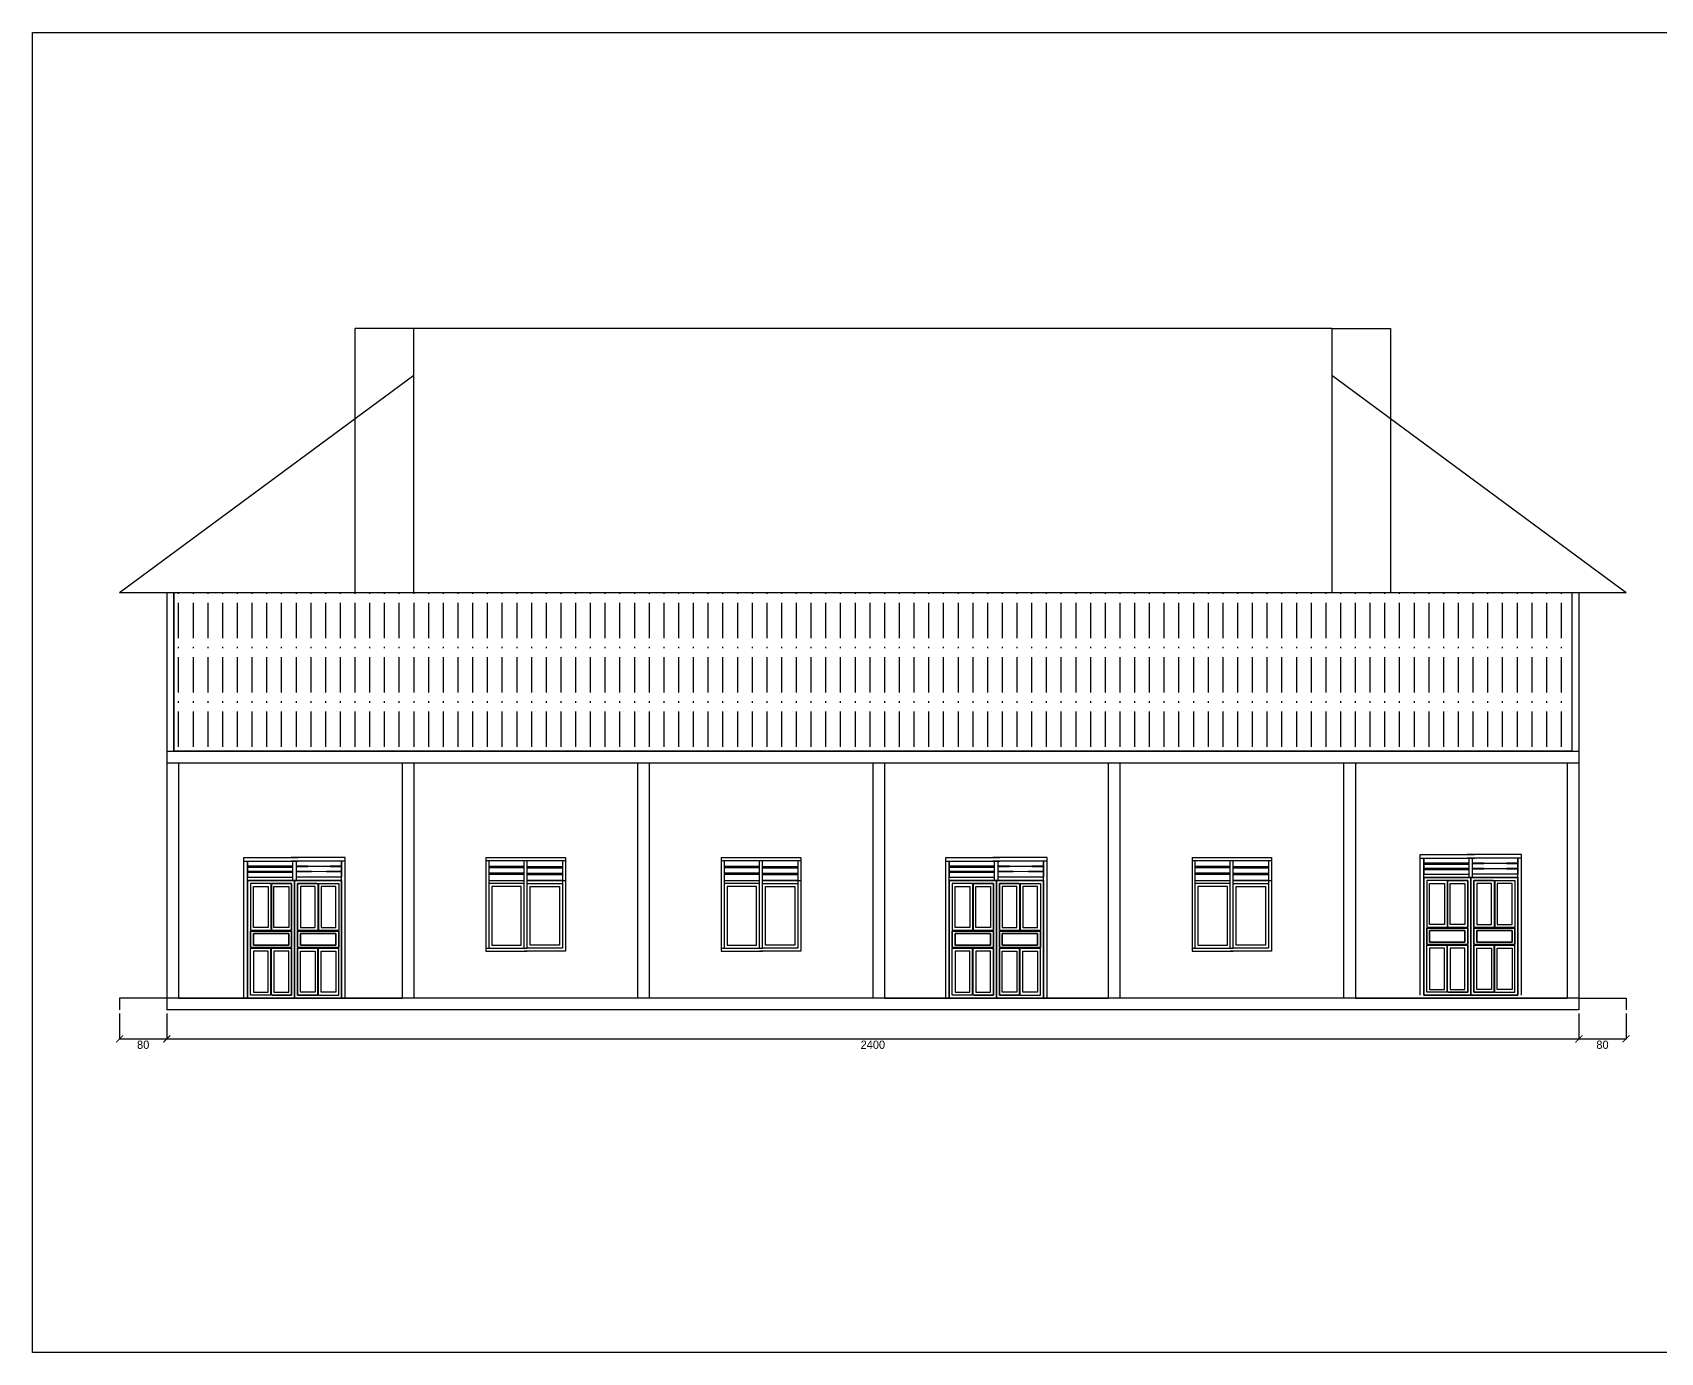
# Model space of a CAD drawing. Header units: inches. Extents: x -108 to 13185, y -10150 to 372.
# Drawn here: x 8002 to 10768, y -7412 to -5168 of the extents above; entities that cross this region are included whole.
import ezdxf

# ---------------------------------------------------------------- set-up
doc = ezdxf.new("R2010")
doc.units = ezdxf.units.IN
doc.header["$MEASUREMENT"] = 0
doc.header["$PDMODE"] = 3
doc.dimstyles.get("Standard").update_dxf_attribs({"dimtxt": 14, "dimasz": 12, "dimexe": 0.18, "dimexo": 6, "dimgap": 3, "dimtad": 2, "dimtih": 1, "dimtoh": 1, "dimdec": 0, "dimzin": 0, "dimdsep": 46, "dimtxsty": 'Standard', "dimblk": 'ARCHTICK', "dimcen": 0.09, "dimadec": 0, "dimazin": 0, "dimtfac": 1, "dimtdec": 0, "dimtofl": 0, "dimtmove": 0, "dimatfit": 3, "dimfxl": 1, "dimtolj": 1, "dimtzin": 0, "dimarcsym": 0})

# ---------------------------------------------------------------- blocks, each defined once
blk = doc.blocks.new('_ArchTick')
at = {"color": 0, "linetype": 'ByBlock', "const_width": 0.15}
blk.add_lwpolyline([(-0.5, -0.5), (0.5, 0.5)], dxfattribs=at)
blk = doc.blocks.new('*D31')
at = {"color": 0, "lineweight": -2}
for p, q in [((8149.7, -6835.7), (8149.7, -6879.1)), ((8229.7, -6835.7), (8229.7, -6879.1)), ((8149.7, -6878.9), (8229.7, -6878.9))]:
    blk.add_line(p, q, dxfattribs=at)
at = {"layer": 'Defpoints', "color": 0}
for p in [(8149.7, -6829.7), (8229.7, -6829.7), (8229.7, -6878.9)]:
    blk.add_point(p, dxfattribs=at)
at = {"color": 0, "lineweight": -2, "xscale": 12, "yscale": 12, "zscale": 12, "rotation": 180}
blk.add_blockref('_ArchTick', (8149.7, -6878.9), dxfattribs=at)
at = {"color": 0, "lineweight": -2, "xscale": 12, "yscale": 12, "zscale": 12}
blk.add_blockref('_ArchTick', (8229.7, -6878.9), dxfattribs=at)
at = {"color": 0, "insert": (8189.7, -6888.9), "char_height": 14, "attachment_point": 5}
blk.add_mtext('\\A1;80', dxfattribs=at)
blk = doc.blocks.new('*D32')
at = {"color": 0, "lineweight": -2}
for p, q in [((8229.7, -6835.7), (8229.7, -6879.1)), ((10629.7, -6835.7), (10629.7, -6879.1)), ((8229.7, -6878.9), (10629.7, -6878.9))]:
    blk.add_line(p, q, dxfattribs=at)
at = {"layer": 'Defpoints', "color": 0}
for p in [(8229.7, -6829.7), (10629.7, -6829.7), (10629.7, -6878.9)]:
    blk.add_point(p, dxfattribs=at)
at = {"color": 0, "lineweight": -2, "xscale": 12, "yscale": 12, "zscale": 12, "rotation": 180}
blk.add_blockref('_ArchTick', (8229.7, -6878.9), dxfattribs=at)
at = {"color": 0, "lineweight": -2, "xscale": 12, "yscale": 12, "zscale": 12}
blk.add_blockref('_ArchTick', (10629.7, -6878.9), dxfattribs=at)
at = {"color": 0, "insert": (9429.7, -6888.9), "char_height": 14, "attachment_point": 5}
blk.add_mtext('\\A1;2400', dxfattribs=at)
blk = doc.blocks.new('*D33')
at = {"color": 0, "lineweight": -2}
for p, q in [((10629.7, -6835.7), (10629.7, -6879.1)), ((10709.7, -6835.7), (10709.7, -6879.1)), ((10629.7, -6878.9), (10709.7, -6878.9))]:
    blk.add_line(p, q, dxfattribs=at)
at = {"layer": 'Defpoints', "color": 0}
for p in [(10629.7, -6829.7), (10709.7, -6829.7), (10709.7, -6878.9)]:
    blk.add_point(p, dxfattribs=at)
at = {"color": 0, "lineweight": -2, "xscale": 12, "yscale": 12, "zscale": 12, "rotation": 180}
blk.add_blockref('_ArchTick', (10629.7, -6878.9), dxfattribs=at)
at = {"color": 0, "lineweight": -2, "xscale": 12, "yscale": 12, "zscale": 12}
blk.add_blockref('_ArchTick', (10709.7, -6878.9), dxfattribs=at)
at = {"color": 0, "insert": (10669.7, -6888.9), "char_height": 14, "attachment_point": 5}
blk.add_mtext('\\A1;80', dxfattribs=at)

msp = doc.modelspace()

# ---------------------------------------------------------------- hatches: boundary and pattern name
h = msp.add_hatch()
h.set_pattern_fill('ACAD_ISO10W100', color=256, scale=5, angle=90, style=0)
h.set_pattern_definition([(90, (0, 0), (-25, 2e-15), [60, -15, 2.5, -15])])
h.paths.add_polyline_path([(8241.7, -6120), (10617.7, -6120), (10617.7, -6389.7), (8241.7, -6389.7)])

# ---------------------------------------------------------------- linework, layer by layer
for p, q in [((8001.7, -5168.3), (11803.8, -5168.3)), ((8001.7, -7411.9), (8001.7, -5168.3)), ((10209.7, -5671.5), (8549.7, -5671.5)), ((8549.7, -6120), (8549.7, -5671.5)), ((8649.7, -6120), (8649.7, -5671.5)), ((10209.7, -5671.5), (10209.7, -6120)), ((10209.7, -5671.5), (10309.7, -5671.5)), ((10309.7, -5671.5), (10309.7, -6120)), ((8149.7, -6120), (8649.7, -5750.9)), ((10209.7, -5750.9), (10709.7, -6120)), ((8149.7, -6120), (10709.7, -6120)), ((8229.7, -6120), (8229.7, -6156.3)), ((8229.7, -6120), (8229.7, -6389.7)), ((8241.7, -6120), (8241.7, -6389.7)), ((10617.7, -6120), (10617.7, -6389.7)), ((10629.7, -6120), (10629.7, -6168.3)), ((10629.7, -6120), (10629.7, -6389.7)), ((10629.7, -6120), (10629.7, -6156.3)), ((10629.7, -6120), (10629.7, -6389.7)), ((8241.7, -6389.7), (8241.7, -6160.2)), ((8229.7, -6389.7), (10629.7, -6389.7)), ((8229.7, -6389.7), (8229.7, -6409.7)), ((10629.7, -6389.7), (10629.7, -6409.7)), ((8229.7, -6409.7), (10629.7, -6409.7)), ((8229.7, -6409.7), (8229.7, -6809.7)), ((8249.7, -6409.7), (8249.7, -6809.7)), ((8629.7, -6409.7), (8629.7, -6809.7)), ((8649.7, -6409.7), (8649.7, -6809.7)), ((9029.7, -6409.7), (9029.7, -6809.7)), ((9049.7, -6409.7), (9049.7, -6809.7)), ((9429.7, -6409.7), (9429.7, -6809.7)), ((9449.7, -6409.7), (9449.7, -6809.7)), ((9829.7, -6409.7), (9829.7, -6809.7)), ((9849.7, -6409.7), (9849.7, -6809.7)), ((10229.7, -6409.7), (10229.7, -6809.7)), ((10249.7, -6409.7), (10249.7, -6809.7)), ((10609.7, -6409.7), (10609.7, -6809.7)), ((10629.7, -6409.7), (10629.7, -6809.7)), ((10629.7, -6409.7), (10629.7, -6809.7)), ((8361, -6809.7), (8361, -6570.7)), ((8361, -6570.7), (8453, -6570.7)), ((8361, -6576.7), (8453, -6576.7)), ((8367, -6609.7), (8367, -6576.7)), ((8367, -6576.7), (8367, -6603.7)), ((8533, -6570.7), (8441, -6570.7)), ((8533, -6576.7), (8441, -6576.7)), ((8444, -6609.7), (8444, -6576.7)), ((8450, -6609.7), (8450, -6576.7)), ((8527, -6609.7), (8527, -6576.7)), ((8527, -6576.7), (8527, -6603.7)), ((8533, -6809.7), (8533, -6570.7)), ((8772.2, -6570.7), (8772.2, -6729.7)), ((8772.2, -6570.7), (8907.2, -6570.7)), ((8772.2, -6575.7), (8907.2, -6575.7)), ((8777.2, -6575.7), (8777.2, -6724.7)), ((8777.2, -6575.7), (8777.2, -6609.7)), ((8837.2, -6609.7), (8837.2, -6575.7)), ((8842.2, -6609.7), (8842.2, -6575.7)), ((8842.2, -6609.7), (8842.2, -6575.7)), ((8902.2, -6575.7), (8902.2, -6724.7)), ((8902.2, -6575.7), (8902.2, -6609.7)), ((8907.2, -6570.7), (8907.2, -6729.7)), ((8907.2, -6570.7), (8907.2, -6729.7)), ((9172.2, -6570.7), (9172.2, -6729.7)), ((9172.2, -6570.7), (9307.2, -6570.7)), ((9172.2, -6575.7), (9307.2, -6575.7)), ((9177.2, -6575.7), (9177.2, -6724.7)), ((9177.2, -6575.7), (9177.2, -6609.7)), ((9237.2, -6609.7), (9237.2, -6575.7)), ((9242.2, -6609.7), (9242.2, -6575.7)), ((9242.2, -6609.7), (9242.2, -6575.7)), ((9302.2, -6575.7), (9302.2, -6724.7)), ((9302.2, -6575.7), (9302.2, -6609.7)), ((9307.2, -6570.7), (9307.2, -6729.7)), ((9307.2, -6570.7), (9307.2, -6729.7)), ((9553.7, -6809.7), (9553.7, -6570.7)), ((9553.7, -6570.7), (9645.7, -6570.7)), ((9553.7, -6576.7), (9645.7, -6576.7)), ((9559.7, -6609.7), (9559.7, -6576.7)), ((9559.7, -6576.7), (9559.7, -6603.7)), ((9725.7, -6570.7), (9633.7, -6570.7)), ((9725.7, -6576.7), (9633.7, -6576.7)), ((9636.7, -6609.7), (9636.7, -6576.7)), ((9642.7, -6609.7), (9642.7, -6576.7)), ((9719.7, -6609.7), (9719.7, -6576.7)), ((9719.7, -6576.7), (9719.7, -6603.7)), ((9725.7, -6809.7), (9725.7, -6570.7)), ((9972.2, -6570.7), (9972.2, -6729.7)), ((9972.2, -6570.7), (10107.2, -6570.7)), ((9972.2, -6575.7), (10107.2, -6575.7)), ((9977.2, -6575.7), (9977.2, -6724.7)), ((9977.2, -6575.7), (9977.2, -6609.7)), ((10037.2, -6609.7), (10037.2, -6575.7)), ((10042.2, -6609.7), (10042.2, -6575.7)), ((10042.2, -6609.7), (10042.2, -6575.7)), ((10102.2, -6575.7), (10102.2, -6724.7)), ((10102.2, -6575.7), (10102.2, -6609.7)), ((10107.2, -6570.7), (10107.2, -6729.7)), ((10107.2, -6570.7), (10107.2, -6729.7)), ((10360, -6804.7), (10360, -6565.7)), ((10360, -6565.7), (10452, -6565.7)), ((10360, -6571.7), (10452, -6571.7)), ((10366, -6604.7), (10366, -6571.7)), ((10366, -6571.7), (10366, -6598.7)), ((10366, -6579.7), (10443, -6579.7)), ((10366, -6581.7), (10443, -6581.7)), ((10532, -6565.7), (10440, -6565.7)), ((10532, -6571.7), (10440, -6571.7)), ((10443, -6604.7), (10443, -6571.7)), ((10449, -6604.7), (10449, -6571.7)), ((10526, -6579.7), (10449, -6581.7)), ((10526, -6581.7), (10449, -6579.7)), ((10526, -6604.7), (10526, -6571.7)), ((10526, -6571.7), (10526, -6598.7)), ((10532, -6804.7), (10532, -6565.7)), ((8367, -6584.7), (8444, -6584.7)), ((8367, -6586.7), (8444, -6586.7)), ((8367, -6593.7), (8444, -6593.7)), ((8367, -6595.7), (8444, -6595.7)), ((8367, -6603.7), (8444, -6603.7)), ((8447, -6609.7), (8367, -6609.7)), ((8367, -6609.7), (8367, -6809.7)), ((8367, -6609.7), (8447, -6609.7)), ((8367, -6809.7), (8367, -6609.7)), ((8367, -6809.7), (8367, -6609.7)), ((8367, -6609.7), (8367, -6809.7)), ((8367, -6609.7), (8447, -6609.7)), ((8367, -6809.7), (8367, -6609.7)), ((8447, -6809.7), (8447, -6609.7)), ((8447, -6609.7), (8447, -6809.7)), ((8447, -6609.7), (8447, -6809.7)), ((8447, -6809.7), (8447, -6609.7)), ((8447, -6609.7), (8447, -6809.7)), ((8447, -6609.7), (8453, -6609.7)), ((8447, -6809.7), (8447, -6609.7)), ((8447, -6609.7), (8447, -6809.7)), ((8447, -6609.7), (8447, -6809.7)), ((8447, -6809.7), (8447, -6609.7)), ((8447, -6609.7), (8447, -6809.7)), ((8527, -6609.7), (8447, -6609.7)), ((8527, -6584.7), (8450, -6586.7)), ((8527, -6586.7), (8450, -6584.7)), ((8527, -6593.7), (8450, -6595.7)), ((8527, -6595.7), (8450, -6593.7)), ((8527, -6603.7), (8450, -6603.7)), ((8527, -6609.7), (8527, -6809.7)), ((8527, -6809.7), (8527, -6609.7)), ((8527, -6809.7), (8527, -6609.7)), ((8527, -6609.7), (8527, -6809.7)), ((8527, -6809.7), (8527, -6609.7)), ((8837.2, -6586), (8777.2, -6586)), ((8837.2, -6588), (8777.2, -6588)), ((8837.2, -6597.3), (8777.2, -6597.3)), ((8837.2, -6599.3), (8777.2, -6599.3)), ((8777.2, -6609.7), (8837.2, -6609.7)), ((8837.2, -6724.7), (8837.2, -6609.7)), ((8842.2, -6586), (8902.2, -6586)), ((8842.2, -6588), (8902.2, -6588)), ((8842.2, -6597.3), (8902.2, -6597.3)), ((8842.2, -6599.3), (8902.2, -6599.3)), ((8842.2, -6724.7), (8842.2, -6609.7)), ((8842.2, -6609.7), (8907.2, -6609.7)), ((8842.2, -6724.7), (8842.2, -6609.7)), ((8902.2, -6609.7), (8842.2, -6609.7)), ((9237.2, -6586), (9177.2, -6586)), ((9237.2, -6588), (9177.2, -6588)), ((9237.2, -6597.3), (9177.2, -6597.3)), ((9237.2, -6599.3), (9177.2, -6599.3)), ((9177.2, -6609.7), (9237.2, -6609.7)), ((9237.2, -6724.7), (9237.2, -6609.7)), ((9242.2, -6586), (9302.2, -6586)), ((9242.2, -6588), (9302.2, -6588)), ((9242.2, -6597.3), (9302.2, -6597.3)), ((9242.2, -6599.3), (9302.2, -6599.3)), ((9242.2, -6724.7), (9242.2, -6609.7)), ((9242.2, -6609.7), (9307.2, -6609.7)), ((9242.2, -6724.7), (9242.2, -6609.7)), ((9302.2, -6609.7), (9242.2, -6609.7)), ((9559.7, -6584.7), (9636.7, -6584.7)), ((9559.7, -6586.7), (9636.7, -6586.7)), ((9559.7, -6593.7), (9636.7, -6593.7)), ((9559.7, -6595.7), (9636.7, -6595.7)), ((9559.7, -6603.7), (9636.7, -6603.7)), ((9639.7, -6609.7), (9559.7, -6609.7)), ((9559.7, -6609.7), (9559.7, -6809.7)), ((9559.7, -6609.7), (9639.7, -6609.7)), ((9559.7, -6809.7), (9559.7, -6609.7)), ((9559.7, -6809.7), (9559.7, -6609.7)), ((9559.7, -6609.7), (9559.7, -6809.7)), ((9559.7, -6609.7), (9639.7, -6609.7)), ((9559.7, -6809.7), (9559.7, -6609.7)), ((9639.7, -6809.7), (9639.7, -6609.7)), ((9639.7, -6609.7), (9639.7, -6809.7)), ((9639.7, -6609.7), (9639.7, -6809.7)), ((9639.7, -6809.7), (9639.7, -6609.7)), ((9639.7, -6609.7), (9639.7, -6809.7)), ((9639.7, -6609.7), (9645.7, -6609.7)), ((9639.7, -6809.7), (9639.7, -6609.7)), ((9639.7, -6609.7), (9639.7, -6809.7)), ((9639.7, -6609.7), (9639.7, -6809.7)), ((9639.7, -6809.7), (9639.7, -6609.7)), ((9639.7, -6609.7), (9639.7, -6809.7)), ((9719.7, -6609.7), (9639.7, -6609.7)), ((9719.7, -6584.7), (9642.7, -6586.7)), ((9719.7, -6586.7), (9642.7, -6584.7)), ((9719.7, -6593.7), (9642.7, -6595.7)), ((9719.7, -6595.7), (9642.7, -6593.7)), ((9719.7, -6603.7), (9642.7, -6603.7)), ((9719.7, -6609.7), (9719.7, -6809.7)), ((9719.7, -6809.7), (9719.7, -6609.7)), ((9719.7, -6809.7), (9719.7, -6609.7)), ((9719.7, -6609.7), (9719.7, -6809.7)), ((9719.7, -6809.7), (9719.7, -6609.7)), ((10037.2, -6586), (9977.2, -6586)), ((10037.2, -6588), (9977.2, -6588)), ((10037.2, -6597.3), (9977.2, -6597.3)), ((10037.2, -6599.3), (9977.2, -6599.3)), ((9977.2, -6609.7), (10037.2, -6609.7)), ((10037.2, -6724.7), (10037.2, -6609.7)), ((10042.2, -6586), (10102.2, -6586)), ((10042.2, -6588), (10102.2, -6588)), ((10042.2, -6597.3), (10102.2, -6597.3)), ((10042.2, -6599.3), (10102.2, -6599.3)), ((10042.2, -6724.7), (10042.2, -6609.7)), ((10042.2, -6609.7), (10107.2, -6609.7)), ((10042.2, -6724.7), (10042.2, -6609.7)), ((10102.2, -6609.7), (10042.2, -6609.7)), ((10366, -6588.7), (10443, -6588.7)), ((10366, -6590.7), (10443, -6590.7)), ((10366, -6598.7), (10443, -6598.7)), ((10446, -6604.7), (10366, -6604.7)), ((10366, -6604.7), (10366, -6804.7)), ((10366, -6604.7), (10446, -6604.7)), ((10366, -6804.7), (10366, -6604.7)), ((10366, -6804.7), (10366, -6604.7)), ((10366, -6604.7), (10366, -6804.7)), ((10366, -6604.7), (10446, -6604.7)), ((10366, -6804.7), (10366, -6604.7)), ((10405.5, -6609.7), (10371, -6609.7)), ((10371, -6609.7), (10371, -6689.7)), ((10405.5, -6609.7), (10405.5, -6689.7)), ((10441, -6609.7), (10406.5, -6609.7)), ((10406.5, -6609.7), (10406.5, -6689.7)), ((10408, -6609.7), (10441, -6609.7)), ((10441, -6609.7), (10441, -6689.7)), ((10441, -6689.7), (10441, -6609.7)), ((10446, -6804.7), (10446, -6604.7)), ((10446, -6604.7), (10446, -6804.7)), ((10446, -6604.7), (10446, -6804.7)), ((10446, -6804.7), (10446, -6604.7)), ((10446, -6604.7), (10446, -6804.7)), ((10446, -6604.7), (10452, -6604.7)), ((10446, -6804.7), (10446, -6604.7)), ((10446, -6604.7), (10446, -6804.7)), ((10446, -6604.7), (10446, -6804.7)), ((10446, -6804.7), (10446, -6604.7)), ((10446, -6604.7), (10446, -6804.7)), ((10526, -6604.7), (10446, -6604.7)), ((10526, -6588.7), (10449, -6590.7)), ((10526, -6590.7), (10449, -6588.7)), ((10526, -6598.7), (10449, -6598.7)), ((10484, -6609.7), (10451, -6609.7)), ((10451, -6609.7), (10451, -6689.7)), ((10451, -6689.7), (10451, -6609.7)), ((10451, -6609.7), (10485.5, -6609.7)), ((10485.5, -6609.7), (10485.5, -6689.7)), ((10486.5, -6609.7), (10521, -6609.7)), ((10486.5, -6609.7), (10486.5, -6689.7)), ((10521, -6609.7), (10521, -6689.7)), ((10526, -6604.7), (10526, -6804.7)), ((10526, -6804.7), (10526, -6604.7)), ((10526, -6804.7), (10526, -6604.7)), ((10526, -6604.7), (10526, -6804.7)), ((10526, -6804.7), (10526, -6604.7)), ((8406.5, -6614.7), (8372, -6614.7)), ((8372, -6614.7), (8372, -6694.7)), ((8406.5, -6614.7), (8406.5, -6694.7)), ((8442, -6614.7), (8407.5, -6614.7)), ((8407.5, -6614.7), (8407.5, -6694.7)), ((8409, -6614.7), (8442, -6614.7)), ((8442, -6614.7), (8442, -6694.7)), ((8442, -6694.7), (8442, -6614.7)), ((8485, -6614.7), (8452, -6614.7)), ((8452, -6614.7), (8452, -6694.7)), ((8452, -6694.7), (8452, -6614.7)), ((8452, -6614.7), (8486.5, -6614.7)), ((8486.5, -6614.7), (8486.5, -6694.7)), ((8487.5, -6614.7), (8522, -6614.7)), ((8487.5, -6614.7), (8487.5, -6694.7)), ((8522, -6614.7), (8522, -6694.7)), ((8837.2, -6614.7), (8777.2, -6614.7)), ((8837.2, -6724.7), (8837.2, -6614.7)), ((8842.2, -6724.7), (8842.2, -6614.7)), ((8842.2, -6614.7), (8902.2, -6614.7)), ((9237.2, -6614.7), (9177.2, -6614.7)), ((9237.2, -6724.7), (9237.2, -6614.7)), ((9242.2, -6724.7), (9242.2, -6614.7)), ((9242.2, -6614.7), (9302.2, -6614.7)), ((9599.2, -6614.7), (9564.7, -6614.7)), ((9564.7, -6614.7), (9564.7, -6694.7)), ((9599.2, -6614.7), (9599.2, -6694.7)), ((9634.7, -6614.7), (9600.2, -6614.7)), ((9600.2, -6614.7), (9600.2, -6694.7)), ((9601.7, -6614.7), (9634.7, -6614.7)), ((9634.7, -6614.7), (9634.7, -6694.7)), ((9634.7, -6694.7), (9634.7, -6614.7)), ((9677.7, -6614.7), (9644.7, -6614.7)), ((9644.7, -6614.7), (9644.7, -6694.7)), ((9644.7, -6694.7), (9644.7, -6614.7)), ((9644.7, -6614.7), (9679.2, -6614.7)), ((9679.2, -6614.7), (9679.2, -6694.7)), ((9680.2, -6614.7), (9714.7, -6614.7)), ((9680.2, -6614.7), (9680.2, -6694.7)), ((9714.7, -6614.7), (9714.7, -6694.7)), ((10037.2, -6614.7), (9977.2, -6614.7)), ((10037.2, -6724.7), (10037.2, -6614.7)), ((10042.2, -6724.7), (10042.2, -6614.7)), ((10042.2, -6614.7), (10102.2, -6614.7)), ((8372, -6694.7), (8406.5, -6694.7)), ((8372, -6694.7), (8405, -6694.7)), ((8405, -6694.7), (8372, -6694.7)), ((8407.5, -6694.7), (8442, -6694.7)), ((8442, -6694.7), (8407.5, -6694.7)), ((8409, -6694.7), (8442, -6694.7)), ((8442, -6694.7), (8409, -6694.7)), ((8486.5, -6694.7), (8452, -6694.7)), ((8452, -6694.7), (8486.5, -6694.7)), ((8485, -6694.7), (8452, -6694.7)), ((8452, -6694.7), (8485, -6694.7)), ((8522, -6694.7), (8487.5, -6694.7)), ((8522, -6694.7), (8489, -6694.7)), ((8489, -6694.7), (8522, -6694.7)), ((9564.7, -6694.7), (9599.2, -6694.7)), ((9564.7, -6694.7), (9597.7, -6694.7)), ((9597.7, -6694.7), (9564.7, -6694.7)), ((9600.2, -6694.7), (9634.7, -6694.7)), ((9634.7, -6694.7), (9600.2, -6694.7)), ((9601.7, -6694.7), (9634.7, -6694.7)), ((9634.7, -6694.7), (9601.7, -6694.7)), ((9679.2, -6694.7), (9644.7, -6694.7)), ((9644.7, -6694.7), (9679.2, -6694.7)), ((9677.7, -6694.7), (9644.7, -6694.7)), ((9644.7, -6694.7), (9677.7, -6694.7)), ((9714.7, -6694.7), (9680.2, -6694.7)), ((9714.7, -6694.7), (9681.7, -6694.7)), ((9681.7, -6694.7), (9714.7, -6694.7)), ((10371, -6689.7), (10405.5, -6689.7)), ((10371, -6689.7), (10404, -6689.7)), ((10404, -6689.7), (10371, -6689.7)), ((10441, -6690.7), (10371, -6690.7)), ((10371, -6690.7), (10371, -6718.7)), ((10371, -6690.7), (10441, -6690.7)), ((10371, -6718.7), (10371, -6690.7)), ((10406.5, -6689.7), (10441, -6689.7)), ((10441, -6689.7), (10406.5, -6689.7)), ((10408, -6689.7), (10441, -6689.7)), ((10441, -6689.7), (10408, -6689.7)), ((10441, -6718.7), (10441, -6690.7)), ((10441, -6690.7), (10441, -6718.7)), ((10485.5, -6689.7), (10451, -6689.7)), ((10451, -6689.7), (10485.5, -6689.7)), ((10484, -6689.7), (10451, -6689.7)), ((10451, -6689.7), (10484, -6689.7)), ((10451, -6718.7), (10451, -6690.7)), ((10451, -6690.7), (10521, -6690.7)), ((10521, -6690.7), (10451, -6690.7)), ((10451, -6690.7), (10451, -6718.7)), ((10521, -6689.7), (10486.5, -6689.7)), ((10521, -6689.7), (10488, -6689.7)), ((10488, -6689.7), (10521, -6689.7)), ((10521, -6690.7), (10521, -6718.7)), ((10521, -6718.7), (10521, -6690.7)), ((8442, -6695.7), (8372, -6695.7)), ((8372, -6695.7), (8372, -6723.7)), ((8372, -6695.7), (8442, -6695.7)), ((8372, -6723.7), (8372, -6695.7)), ((8442, -6723.7), (8442, -6695.7)), ((8442, -6695.7), (8442, -6723.7)), ((8452, -6723.7), (8452, -6695.7)), ((8452, -6695.7), (8522, -6695.7)), ((8522, -6695.7), (8452, -6695.7)), ((8452, -6695.7), (8452, -6723.7)), ((8522, -6695.7), (8522, -6723.7)), ((8522, -6723.7), (8522, -6695.7)), ((9634.7, -6695.7), (9564.7, -6695.7)), ((9564.7, -6695.7), (9564.7, -6723.7)), ((9564.7, -6695.7), (9634.7, -6695.7)), ((9564.7, -6723.7), (9564.7, -6695.7)), ((9634.7, -6723.7), (9634.7, -6695.7)), ((9634.7, -6695.7), (9634.7, -6723.7)), ((9644.7, -6723.7), (9644.7, -6695.7)), ((9644.7, -6695.7), (9714.7, -6695.7)), ((9714.7, -6695.7), (9644.7, -6695.7)), ((9644.7, -6695.7), (9644.7, -6723.7)), ((9714.7, -6695.7), (9714.7, -6723.7)), ((9714.7, -6723.7), (9714.7, -6695.7)), ((10371, -6718.7), (10441, -6718.7)), ((10441, -6718.7), (10371, -6718.7)), ((10371, -6719.7), (10405.5, -6719.7)), ((10371, -6799.7), (10371, -6719.7)), ((10371, -6719.7), (10404, -6719.7)), ((10404, -6719.7), (10371, -6719.7)), ((10405.5, -6799.7), (10405.5, -6719.7)), ((10406.5, -6719.7), (10441, -6719.7)), ((10441, -6719.7), (10406.5, -6719.7)), ((10406.5, -6799.7), (10406.5, -6719.7)), ((10408, -6719.7), (10441, -6719.7)), ((10441, -6719.7), (10408, -6719.7)), ((10441, -6799.7), (10441, -6719.7)), ((10441, -6719.7), (10441, -6799.7)), ((10521, -6718.7), (10451, -6718.7)), ((10451, -6718.7), (10521, -6718.7)), ((10485.5, -6719.7), (10451, -6719.7)), ((10451, -6799.7), (10451, -6719.7)), ((10451, -6719.7), (10485.5, -6719.7)), ((10451, -6719.7), (10451, -6799.7)), ((10484, -6719.7), (10451, -6719.7)), ((10451, -6719.7), (10484, -6719.7)), ((10485.5, -6799.7), (10485.5, -6719.7)), ((10521, -6719.7), (10486.5, -6719.7)), ((10486.5, -6799.7), (10486.5, -6719.7)), ((10521, -6719.7), (10488, -6719.7)), ((10488, -6719.7), (10521, -6719.7)), ((10521, -6799.7), (10521, -6719.7)), ((8372, -6723.7), (8442, -6723.7)), ((8442, -6723.7), (8372, -6723.7)), ((8372, -6724.7), (8406.5, -6724.7)), ((8372, -6804.7), (8372, -6724.7)), ((8372, -6724.7), (8405, -6724.7)), ((8405, -6724.7), (8372, -6724.7)), ((8406.5, -6804.7), (8406.5, -6724.7)), ((8407.5, -6724.7), (8442, -6724.7)), ((8442, -6724.7), (8407.5, -6724.7)), ((8407.5, -6804.7), (8407.5, -6724.7)), ((8409, -6724.7), (8442, -6724.7)), ((8442, -6724.7), (8409, -6724.7)), ((8442, -6804.7), (8442, -6724.7)), ((8442, -6724.7), (8442, -6804.7)), ((8522, -6723.7), (8452, -6723.7)), ((8452, -6723.7), (8522, -6723.7)), ((8486.5, -6724.7), (8452, -6724.7)), ((8452, -6804.7), (8452, -6724.7)), ((8452, -6724.7), (8486.5, -6724.7)), ((8452, -6724.7), (8452, -6804.7)), ((8485, -6724.7), (8452, -6724.7)), ((8452, -6724.7), (8485, -6724.7)), ((8486.5, -6804.7), (8486.5, -6724.7)), ((8522, -6724.7), (8487.5, -6724.7)), ((8487.5, -6804.7), (8487.5, -6724.7)), ((8522, -6724.7), (8489, -6724.7)), ((8489, -6724.7), (8522, -6724.7)), ((8522, -6804.7), (8522, -6724.7)), ((8772.2, -6724.7), (8842.2, -6724.7)), ((8772.2, -6729.7), (8842.2, -6729.7)), ((8907.2, -6729.7), (8837.2, -6729.7)), ((9172.2, -6724.7), (9242.2, -6724.7)), ((9172.2, -6729.7), (9242.2, -6729.7)), ((9307.2, -6729.7), (9237.2, -6729.7)), ((9564.7, -6723.7), (9634.7, -6723.7)), ((9634.7, -6723.7), (9564.7, -6723.7)), ((9564.7, -6724.7), (9599.2, -6724.7)), ((9564.7, -6804.7), (9564.7, -6724.7)), ((9564.7, -6724.7), (9597.7, -6724.7)), ((9597.7, -6724.7), (9564.7, -6724.7)), ((9599.2, -6804.7), (9599.2, -6724.7)), ((9600.2, -6724.7), (9634.7, -6724.7)), ((9634.7, -6724.7), (9600.2, -6724.7)), ((9600.2, -6804.7), (9600.2, -6724.7)), ((9601.7, -6724.7), (9634.7, -6724.7)), ((9634.7, -6724.7), (9601.7, -6724.7)), ((9634.7, -6804.7), (9634.7, -6724.7)), ((9634.7, -6724.7), (9634.7, -6804.7)), ((9714.7, -6723.7), (9644.7, -6723.7)), ((9644.7, -6723.7), (9714.7, -6723.7)), ((9679.2, -6724.7), (9644.7, -6724.7)), ((9644.7, -6804.7), (9644.7, -6724.7)), ((9644.7, -6724.7), (9679.2, -6724.7)), ((9644.7, -6724.7), (9644.7, -6804.7)), ((9677.7, -6724.7), (9644.7, -6724.7)), ((9644.7, -6724.7), (9677.7, -6724.7)), ((9679.2, -6804.7), (9679.2, -6724.7)), ((9714.7, -6724.7), (9680.2, -6724.7)), ((9680.2, -6804.7), (9680.2, -6724.7)), ((9714.7, -6724.7), (9681.7, -6724.7)), ((9681.7, -6724.7), (9714.7, -6724.7)), ((9714.7, -6804.7), (9714.7, -6724.7)), ((9972.2, -6724.7), (10042.2, -6724.7)), ((9972.2, -6729.7), (10042.2, -6729.7)), ((10107.2, -6729.7), (10037.2, -6729.7)), ((8406.5, -6804.7), (8372, -6804.7)), ((8442, -6804.7), (8407.5, -6804.7)), ((8409, -6804.7), (8442, -6804.7)), ((8485, -6804.7), (8452, -6804.7)), ((8452, -6804.7), (8486.5, -6804.7)), ((8487.5, -6804.7), (8522, -6804.7)), ((9599.2, -6804.7), (9564.7, -6804.7)), ((9634.7, -6804.7), (9600.2, -6804.7)), ((9601.7, -6804.7), (9634.7, -6804.7)), ((9677.7, -6804.7), (9644.7, -6804.7)), ((9644.7, -6804.7), (9679.2, -6804.7)), ((9680.2, -6804.7), (9714.7, -6804.7)), ((10366, -6804.7), (10446, -6804.7)), ((10446, -6804.7), (10366, -6804.7)), ((10446, -6804.7), (10366, -6804.7)), ((10366, -6804.7), (10446, -6804.7)), ((10446, -6804.7), (10366, -6804.7)), ((10405.5, -6799.7), (10371, -6799.7)), ((10441, -6799.7), (10406.5, -6799.7)), ((10408, -6799.7), (10441, -6799.7)), ((10526, -6804.7), (10446, -6804.7)), ((10446, -6804.7), (10526, -6804.7)), ((10446, -6804.7), (10526, -6804.7)), ((10526, -6804.7), (10446, -6804.7)), ((10446, -6804.7), (10526, -6804.7)), ((10484, -6799.7), (10451, -6799.7)), ((10451, -6799.7), (10485.5, -6799.7)), ((10486.5, -6799.7), (10521, -6799.7)), ((8229.7, -6809.7), (8149.7, -6809.7)), ((8149.7, -6809.7), (8149.7, -6829.7)), ((10629.7, -6809.7), (8229.7, -6809.7)), ((8229.7, -6809.7), (8229.7, -6829.7)), ((10629.7, -6829.7), (8229.7, -6829.7)), ((8249.7, -6809.7), (8629.7, -6809.7)), ((8367, -6809.7), (8447, -6809.7)), ((8447, -6809.7), (8367, -6809.7)), ((8447, -6809.7), (8367, -6809.7)), ((8367, -6809.7), (8447, -6809.7)), ((8447, -6809.7), (8367, -6809.7)), ((8527, -6809.7), (8447, -6809.7)), ((8447, -6809.7), (8527, -6809.7)), ((8447, -6809.7), (8527, -6809.7)), ((8527, -6809.7), (8447, -6809.7)), ((8447, -6809.7), (8527, -6809.7)), ((9449.7, -6809.7), (9829.7, -6809.7)), ((9559.7, -6809.7), (9639.7, -6809.7)), ((9639.7, -6809.7), (9559.7, -6809.7)), ((9639.7, -6809.7), (9559.7, -6809.7)), ((9559.7, -6809.7), (9639.7, -6809.7)), ((9639.7, -6809.7), (9559.7, -6809.7)), ((9719.7, -6809.7), (9639.7, -6809.7)), ((9639.7, -6809.7), (9719.7, -6809.7)), ((9639.7, -6809.7), (9719.7, -6809.7)), ((9719.7, -6809.7), (9639.7, -6809.7)), ((9639.7, -6809.7), (9719.7, -6809.7)), ((10249.7, -6809.7), (10609.7, -6809.7)), ((10629.7, -6809.7), (10629.7, -6829.7)), ((10629.7, -6809.7), (10649.7, -6809.7)), ((10649.7, -6809.7), (10709.7, -6809.7)), ((10709.7, -6809.7), (10709.7, -6829.7)), ((11803.8, -7411.9), (8001.7, -7411.9))]:
    msp.add_line(p, q)
for points in [[(8241.7, -6120), (10617.7, -6120), (10617.7, -6389.7), (8241.7, -6389.7)], [(8377, -6619.7), (8402, -6619.7), (8402, -6689.7), (8377, -6689.7)], [(8412, -6619.7), (8437, -6619.7), (8437, -6689.7), (8412, -6689.7)], [(8482, -6619.7), (8457, -6619.7), (8457, -6689.7), (8482, -6689.7)], [(8517, -6619.7), (8492, -6619.7), (8492, -6689.7), (8517, -6689.7)], [(8782.2, -6719.7), (8832.2, -6719.7), (8832.2, -6619.7), (8782.2, -6619.7)], [(8902.2, -6724.7), (8842.2, -6724.7), (8842.2, -6614.7), (8902.2, -6614.7)], [(8897.2, -6719.7), (8847.2, -6719.7), (8847.2, -6619.7), (8897.2, -6619.7)], [(8897.2, -6719.7), (8847.2, -6719.7), (8847.2, -6619.7), (8897.2, -6619.7)], [(9182.2, -6719.7), (9232.2, -6719.7), (9232.2, -6619.7), (9182.2, -6619.7)], [(9302.2, -6724.7), (9242.2, -6724.7), (9242.2, -6614.7), (9302.2, -6614.7)], [(9297.2, -6719.7), (9247.2, -6719.7), (9247.2, -6619.7), (9297.2, -6619.7)], [(9297.2, -6719.7), (9247.2, -6719.7), (9247.2, -6619.7), (9297.2, -6619.7)], [(9569.7, -6619.7), (9594.7, -6619.7), (9594.7, -6689.7), (9569.7, -6689.7)], [(9604.7, -6619.7), (9629.7, -6619.7), (9629.7, -6689.7), (9604.7, -6689.7)], [(9674.7, -6619.7), (9649.7, -6619.7), (9649.7, -6689.7), (9674.7, -6689.7)], [(9709.7, -6619.7), (9684.7, -6619.7), (9684.7, -6689.7), (9709.7, -6689.7)], [(9982.2, -6719.7), (10032.2, -6719.7), (10032.2, -6619.7), (9982.2, -6619.7)], [(10102.2, -6724.7), (10042.2, -6724.7), (10042.2, -6614.7), (10102.2, -6614.7)], [(10097.2, -6719.7), (10047.2, -6719.7), (10047.2, -6619.7), (10097.2, -6619.7)], [(10097.2, -6719.7), (10047.2, -6719.7), (10047.2, -6619.7), (10097.2, -6619.7)], [(10376, -6614.7), (10401, -6614.7), (10401, -6684.7), (10376, -6684.7)], [(10411, -6614.7), (10436, -6614.7), (10436, -6684.7), (10411, -6684.7)], [(10481, -6614.7), (10456, -6614.7), (10456, -6684.7), (10481, -6684.7)], [(10516, -6614.7), (10491, -6614.7), (10491, -6684.7), (10516, -6684.7)], [(10376, -6694.7), (10436, -6694.7), (10436, -6714.7), (10376, -6714.7)], [(10376, -6714.7), (10436, -6714.7), (10436, -6694.7), (10376, -6694.7)], [(10376, -6714.7), (10436, -6714.7), (10436, -6694.7), (10376, -6694.7)], [(10376, -6694.7), (10436, -6694.7), (10436, -6714.7), (10376, -6714.7)], [(10516, -6694.7), (10456, -6694.7), (10456, -6714.7), (10516, -6714.7)], [(10516, -6714.7), (10456, -6714.7), (10456, -6694.7), (10516, -6694.7)], [(10516, -6714.7), (10456, -6714.7), (10456, -6694.7), (10516, -6694.7)], [(10516, -6694.7), (10456, -6694.7), (10456, -6714.7), (10516, -6714.7)], [(8377, -6699.7), (8437, -6699.7), (8437, -6719.7), (8377, -6719.7)], [(8377, -6719.7), (8437, -6719.7), (8437, -6699.7), (8377, -6699.7)], [(8377, -6719.7), (8437, -6719.7), (8437, -6699.7), (8377, -6699.7)], [(8377, -6699.7), (8437, -6699.7), (8437, -6719.7), (8377, -6719.7)], [(8517, -6699.7), (8457, -6699.7), (8457, -6719.7), (8517, -6719.7)], [(8517, -6719.7), (8457, -6719.7), (8457, -6699.7), (8517, -6699.7)], [(8517, -6719.7), (8457, -6719.7), (8457, -6699.7), (8517, -6699.7)], [(8517, -6699.7), (8457, -6699.7), (8457, -6719.7), (8517, -6719.7)], [(9569.7, -6699.7), (9629.7, -6699.7), (9629.7, -6719.7), (9569.7, -6719.7)], [(9569.7, -6719.7), (9629.7, -6719.7), (9629.7, -6699.7), (9569.7, -6699.7)], [(9569.7, -6719.7), (9629.7, -6719.7), (9629.7, -6699.7), (9569.7, -6699.7)], [(9569.7, -6699.7), (9629.7, -6699.7), (9629.7, -6719.7), (9569.7, -6719.7)], [(9709.7, -6699.7), (9649.7, -6699.7), (9649.7, -6719.7), (9709.7, -6719.7)], [(9709.7, -6719.7), (9649.7, -6719.7), (9649.7, -6699.7), (9709.7, -6699.7)], [(9709.7, -6719.7), (9649.7, -6719.7), (9649.7, -6699.7), (9709.7, -6699.7)], [(9709.7, -6699.7), (9649.7, -6699.7), (9649.7, -6719.7), (9709.7, -6719.7)], [(8377, -6799.7), (8402, -6799.7), (8402, -6729.7), (8377, -6729.7)], [(8412, -6799.7), (8437, -6799.7), (8437, -6729.7), (8412, -6729.7)], [(8482, -6799.7), (8457, -6799.7), (8457, -6729.7), (8482, -6729.7)], [(8517, -6799.7), (8492, -6799.7), (8492, -6729.7), (8517, -6729.7)], [(9569.7, -6799.7), (9594.7, -6799.7), (9594.7, -6729.7), (9569.7, -6729.7)], [(9604.7, -6799.7), (9629.7, -6799.7), (9629.7, -6729.7), (9604.7, -6729.7)], [(9674.7, -6799.7), (9649.7, -6799.7), (9649.7, -6729.7), (9674.7, -6729.7)], [(9709.7, -6799.7), (9684.7, -6799.7), (9684.7, -6729.7), (9709.7, -6729.7)], [(10376, -6794.7), (10401, -6794.7), (10401, -6724.7), (10376, -6724.7)], [(10411, -6794.7), (10436, -6794.7), (10436, -6724.7), (10411, -6724.7)], [(10481, -6794.7), (10456, -6794.7), (10456, -6724.7), (10481, -6724.7)], [(10516, -6794.7), (10491, -6794.7), (10491, -6724.7), (10516, -6724.7)]]:
    msp.add_lwpolyline(points, close=True)
for points in [[(8367, -6609.7), (8447, -6609.7), (8447, -6809.7), (8367, -6809.7)], [(8367, -6809.7), (8447, -6809.7), (8447, -6609.7), (8367, -6609.7)], [(8367, -6809.7), (8447, -6809.7), (8447, -6609.7), (8367, -6609.7)], [(8527, -6609.7), (8447, -6609.7), (8447, -6809.7), (8527, -6809.7)], [(8527, -6809.7), (8447, -6809.7), (8447, -6609.7), (8527, -6609.7)], [(8527, -6809.7), (8447, -6809.7), (8447, -6609.7), (8527, -6609.7)], [(9559.7, -6609.7), (9639.7, -6609.7), (9639.7, -6809.7), (9559.7, -6809.7)], [(9559.7, -6809.7), (9639.7, -6809.7), (9639.7, -6609.7), (9559.7, -6609.7)], [(9559.7, -6809.7), (9639.7, -6809.7), (9639.7, -6609.7), (9559.7, -6609.7)], [(9719.7, -6609.7), (9639.7, -6609.7), (9639.7, -6809.7), (9719.7, -6809.7)], [(9719.7, -6809.7), (9639.7, -6809.7), (9639.7, -6609.7), (9719.7, -6609.7)], [(9719.7, -6809.7), (9639.7, -6809.7), (9639.7, -6609.7), (9719.7, -6609.7)], [(10366, -6604.7), (10446, -6604.7), (10446, -6804.7), (10366, -6804.7)], [(10366, -6804.7), (10446, -6804.7), (10446, -6604.7), (10366, -6604.7)], [(10366, -6804.7), (10446, -6804.7), (10446, -6604.7), (10366, -6604.7)], [(10526, -6604.7), (10446, -6604.7), (10446, -6804.7), (10526, -6804.7)], [(10526, -6804.7), (10446, -6804.7), (10446, -6604.7), (10526, -6604.7)], [(10526, -6804.7), (10446, -6804.7), (10446, -6604.7), (10526, -6604.7)]]:
    msp.add_lwpolyline(points)

# ---------------------------------------------------------------- dimensions: what is measured, and where the dimension line sits
dim = msp.add_linear_dim(base=(8229.7, -6878.9), p1=(8149.7, -6829.7), p2=(8229.7, -6829.7), dimstyle='Standard')
dim.commit()
dim.dimension.update_dxf_attribs({"geometry": '*D31', "text_midpoint": (8189.7, -6888.9)})
for base, p1, p2, picture, middle in [((10629.7, -6878.9), (8229.7, -6829.7), (10629.7, -6829.7), '*D32', (9429.7, -6888.9)), ((10709.7, -6878.9), (10629.7, -6829.7), (10709.7, -6829.7), '*D33', (10669.7, -6888.9))]:
    dim = msp.add_linear_dim(base=base, p1=p1, p2=p2, dimstyle='Standard', override={"dimtmove": 1})
    dim.commit()
    dim.dimension.update_dxf_attribs({"geometry": picture, "text_midpoint": middle})

doc.saveas('drawing.dxf')
